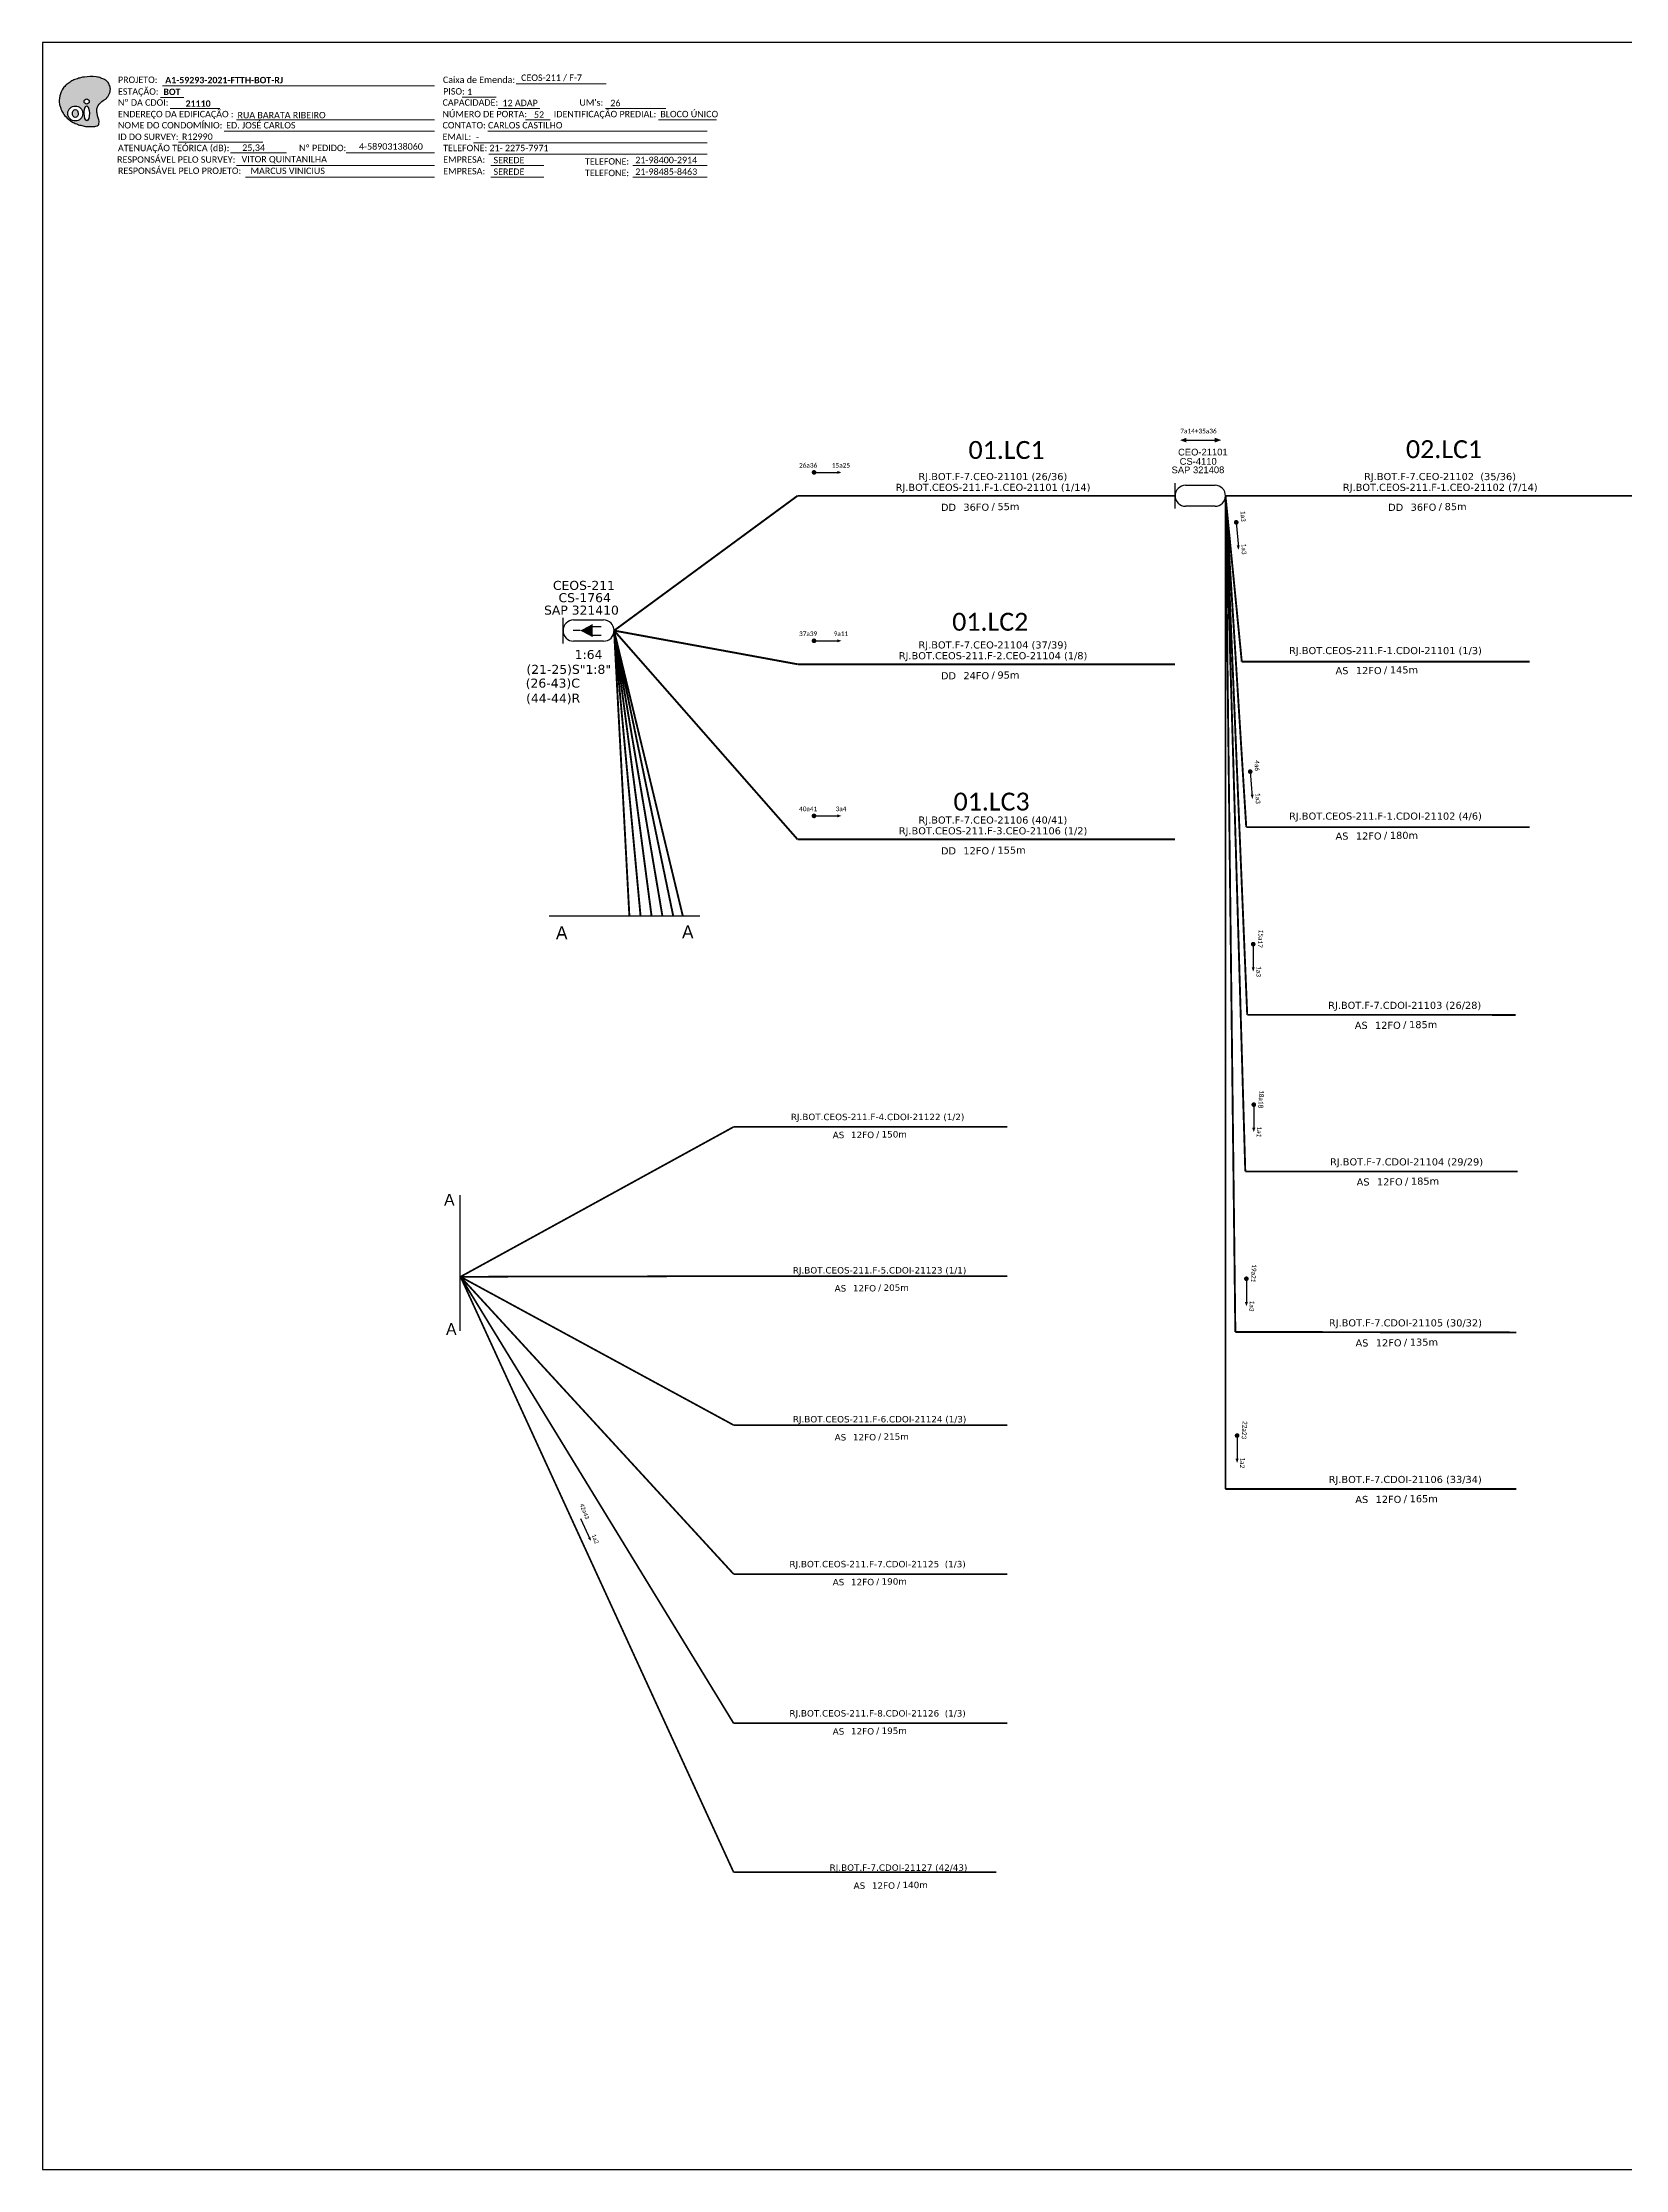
# Model space of a CAD drawing. Header units: inches. Extents: x 121829 to 126040, y 144778 to 145372.
# Drawn here: x 122764 to 123206, y 144778 to 145372 of the extents above; entities that cross this region are included whole.
import ezdxf
from ezdxf.enums import TextEntityAlignment as Align

# ---------------------------------------------------------------- set-up
doc = ezdxf.new("R2010")
doc.units = ezdxf.units.IN
doc.header["$MEASUREMENT"] = 0
doc.layers.add("20.0-LEGENDA DOS CDO'S", color=1, linetype='Continuous', lineweight=0)
doc.layers.add('40.1-ETIQUETAS', color=1, linetype='Continuous', lineweight=20)
for name, color, linetype in [('20.4-CEOS', 1, 'Continuous'), ('CAP a instalar', 1, 'Continuous'), ('SETA', 7, 'Continuous')]:
    doc.layers.add(name, color=color, linetype=linetype)
doc.styles.add('ARIAL', font='arial.ttf')
doc.styles.add('siredit', font='verdana.ttf')
doc.styles.add('WMF-Calibri0', font='calibri.ttf')
doc.styles.add('WMF-Calibri1', font='calibrib.ttf')
doc.linetypes.add('FENCELINE1', pattern='A,0.25,-0.1,[133,ltypeshp.shx,S=0.1,R=0,X=-0.1,Y=0],-0.1,1', length=1.45)

# ---------------------------------------------------------------- blocks, each defined once
blk = doc.blocks.new('OI')
h = blk.add_hatch(color=40)
edge = h.paths.add_edge_path()
edge.add_spline(control_points=[(4.35, -0.67), (3.92, -0.99), (3.26, -1.5), (2.81, -2.59), (2.9, -3.5), (3.06, -4.27), (3.31, -4.85), (3.37, -5.39), (3.4, -5.88), (3.2, -6.4), (2.54, -6.61), (1.65, -6.63), (0.55, -6.67), (-0.56, -6.42), (-1.61, -6.14), (-2.77, -5.61), (-3.92, -4.77), (-4.89, -3.7), (-5.34, -2.65), (-5.6, -1.94), (-5.85, -0.96), (-5.71, 0.47), (-5.1, 2.02), (-4.14, 3.02), (-3.3, 3.61), (-2.37, 4.16), (-1.36, 4.44), (-0.56, 4.7), (0.79, 4.85), (2.24, 4.97), (3.79, 4.57), (4.67, 4.21), (5.44, 3.65), (5.76, 2.99), (6.03, 2.21), (6.01, 1.46), (5.72, 0.64), (5.31, 0.08), (4.88, -0.38), (4.51, -0.55), (4.35, -0.67)], knot_values=[0, 0, 0, 0, 1.60434, 2.417191, 3.427595, 4.282808, 4.776746, 5.304182, 5.888771, 6.258406, 6.858137, 7.79129, 8.986195, 10.124242, 11.187857, 12.242908, 13.953784, 15.414161, 16.515391, 17.349188, 17.675853, 19.552021, 21.515531, 22.568638, 23.63245, 24.621084, 25.782718, 26.745347, 27.142653, 29.870543, 31.004649, 31.921532, 32.709589, 33.801391, 34.042471, 35.192333, 35.971461, 36.628871, 37.254359, 37.836911, 37.836911, 37.836911, 37.836911], degree=3, periodic=0)
h.paths.add_polyline_path([(1.13, -0.87, -1), (-0.04, -0.87, -1)], flags=16)
edge = h.paths.add_edge_path(flags=16)
edge.add_ellipse((0.56, -3.59), major_axis=(-0.02, 1.71), ratio=0.361305, start_angle=0, end_angle=360)
h.paths.add_polyline_path([(-0.36, -3.62, -1), (-3.8, -3.62, -1)], flags=16)
edge = h.paths.add_edge_path(flags=0)
edge.add_ellipse((-2.08, -3.62), major_axis=(0, 0.885), ratio=0.758294, start_angle=0, end_angle=360)
at = {"color": 40}
for centre, radius in [((-2.08, -3.62), 1.72), ((0.54, -0.87), 0.587)]:
    blk.add_circle(centre, radius, dxfattribs=at)
blk.add_ellipse((-2.08, -3.62), major_axis=(0, 0.885), ratio=0.758294, start_param=-3.141592653589792, end_param=3.141592653589792, dxfattribs=at)
blk.add_ellipse((0.56, -3.59), major_axis=(-0.02, 1.71), ratio=0.361305, dxfattribs=at)
at = {"color": 40, "start_tangent": (-0.800898, -0.598801), "end_tangent": (-0.800898, -0.598801)}
blk.add_spline([(4.35, -0.67), (3.2, -1.78), (2.9, -2.54), (2.92, -3.55), (3.12, -4.38), (3.28, -4.85), (3.37, -5.37), (3.35, -5.95), (3.2, -6.29), (2.66, -6.55), (1.73, -6.63), (0.54, -6.62), (-0.58, -6.41), (-1.6, -6.11), (-2.56, -5.67), (-3.95, -4.67), (-4.89, -3.56), (-5.37, -2.56), (-5.64, -1.78), (-5.72, -1.46), (-5.63, 0.42), (-4.84, 2.22), (-4.13, 2.99), (-3.27, 3.62), (-2.4, 4.09), (-1.3, 4.47), (-0.37, 4.72), (0.02, 4.77), (2.75, 4.8), (3.85, 4.53), (4.69, 4.16), (5.31, 3.68), (5.85, 2.73), (5.93, 2.5), (5.94, 1.35), (5.67, 0.62), (5.29, 0.08), (4.84, -0.36), (4.35, -0.67)], degree=3, dxfattribs=at)

msp = doc.modelspace()

# ---------------------------------------------------------------- linework, layer by layer
at = {"color": 5}
for p, q in [((122905.02, 145128.45), (122947.13, 145128.45)), ((122880.11, 145050.48), (122880.11, 145012.59))]:
    msp.add_line(p, q, dxfattribs=at)
msp.add_lwpolyline([(122763.55, 144778.36), (123602.12, 144778.36), (123602.12, 145372.36), (122763.55, 145372.36), (122763.55, 144778.36)])
at = {"color": 7, "lineweight": 0}
for points in [[(122797.02, 145360.31), (122873, 145360.31)], [(122895.84, 145360.81), (122920.97, 145360.81)], [(122796.51, 145357.04), (122803.06, 145357.04)], [(122799.17, 145353.97), (122813.11, 145353.97)], [(122880.79, 145357.08), (122890.28, 145357.08)], [(122890.84, 145353.97), (122902.46, 145353.97)], [(122920.78, 145353.97), (122937.64, 145353.97)], [(122814.33, 145347.62), (122873, 145347.62)], [(122817.74, 145350.73), (122873, 145350.73)], [(122887.96, 145347.62), (122949.19, 145347.62)], [(122898.43, 145350.73), (122905.37, 145350.73)], [(122935.6, 145350.73), (122951.78, 145350.73)], [(122801.49, 145344.55), (122825.12, 145344.55)], [(122816.03, 145341.58), (122831.7, 145341.58)], [(122848.36, 145341.59), (122872.85, 145341.59)], [(122848.86, 145341.59), (122873.01, 145341.59)], [(122883.92, 145344.38), (122949.19, 145344.38)], [(122888.2, 145341.14), (122949.19, 145341.14)], [(122817.74, 145338.03), (122873, 145338.03)], [(122820.23, 145334.79), (122873, 145334.79)], [(122888.81, 145338.03), (122903.61, 145338.03)], [(122888.81, 145334.79), (122903.61, 145334.79)], [(122928.42, 145338.03), (122949.19, 145338.03)], [(122928.42, 145334.79), (122949.19, 145334.79)]]:
    msp.add_lwpolyline(points, dxfattribs=at)
at = {"color": 0}
msp.add_lwpolyline([(123083.07, 145261.32), (123090.98, 145261.32)], dxfattribs=at)
at = {"color": 0, "const_width": 0.65}
for points in [[(122978.71, 145252.31, 1), (122979.36, 145252.31, 1)], [(123096.93, 145238.68, 1), (123096.99, 145238.03, 1)], [(122978.71, 145205.27, 1), (122979.36, 145205.27, 1)], [(123100.84, 145169.06, 1), (123100.89, 145168.42, 1)], [(122978.71, 145156.37, 1), (122979.36, 145156.38, 1)], [(123101.71, 145120.87, 1), (123101.71, 145120.22, 1)], [(123101.86, 145076.06, 1), (123101.86, 145075.41, 1)], [(123099.8, 145027.43, 1), (123099.8, 145026.78, 1)], [(123097.2, 144983.64, 1), (123097.21, 144982.99, 1)]]:
    msp.add_lwpolyline(points, format="xyb", close=True, dxfattribs=at)
at = {"layer": '20.4-CEOS', "color": 0}
for p, q in [((123079.88, 145242.24), (123079.88, 145249.3)), ((123082.81, 145248.7), (123091.03, 145248.7)), ((123091.03, 145242.84), (123082.81, 145242.84)), ((122911.9, 145211.09), (122920.23, 145211.09)), ((122920.23, 145205.16), (122911.9, 145205.16))]:
    msp.add_line(p, q, dxfattribs=at)
for points in [[(122908.93, 145204.55), (122908.93, 145211.71)], [(122917.05, 145209.3), (122919.58, 145209.3)], [(122913.76, 145208.13), (122911.76, 145208.13)], [(122917.05, 145206.83), (122919.58, 145206.83)]]:
    msp.add_lwpolyline(points, dxfattribs=at)
msp.add_lwpolyline([(122913.76, 145208.13, 0, 3.66, 0), (122917.2, 145208.13, 3.66, 3.66, 0)], format="xyseb", dxfattribs=at)
for centre, radius, start, end in [((123082.81, 145245.77), 2.93, 90, 270), ((123091.03, 145245.77), 2.93, 270, 90), ((122911.9, 145208.13), 2.97, 90, 270), ((122920.23, 145208.13), 2.97, 270, 90)]:
    msp.add_arc(centre, radius, start, end, dxfattribs=at)
at = {"layer": 'CAP a instalar', "color": 0, "ltscale": 5.3}
for points, const_width in [([(122974.42, 145245.77), (122923.19, 145208.13)], 0.53), ([(122974.42, 145245.77), (123079.88, 145245.77)], 0.53), ([(123093.96, 145245.77), (123093.96, 144968.36)], 0.53), ([(123096.71, 145012.25), (123093.96, 145245.77)], 0.53), ([(123099.49, 145057.07), (123093.96, 145245.77)], 0.53), ([(123100.03, 145100.82), (123093.96, 145245.77)], 0.53), ([(123099.76, 145153.24), (123093.96, 145245.77)], 0.53), ([(123098.51, 145199.45), (123093.96, 145245.77)], 0.53), ([(123093.96, 145245.77), (123215.43, 145245.77)], 0.53), ([(122974.42, 145149.83), (122923.19, 145208.13)], 0.53), ([(122974.42, 145198.73), (122923.19, 145208.13)], 0.53), ([(122923.19, 145208.13), (122936.68, 145128.45)], 0.53), ([(122923.19, 145208.13), (122939.7, 145128.45)], 0.53), ([(122923.19, 145208.13), (122933.65, 145128.45)], 0.53), ([(122923.19, 145208.13), (122930.58, 145128.45)], 0.53), ([(122923.19, 145208.13), (122927.46, 145128.45)], 0.53), ([(122923.19, 145208.13), (122942.38, 145128.45)], 0.53), ([(122974.42, 145198.73), (123079.88, 145198.73)], 0.53), ([(123098.51, 145199.45), (123178.9, 145199.45)], 0.53), ([(122974.42, 145149.83), (123079.88, 145149.83)], 0.53), ([(123099.76, 145153.24), (123178.9, 145153.24)], 0.53), ([(123100.03, 145100.82), (123175, 145100.8)], 0.53), ([(122956.58, 145069.52), (122880.29, 145027.67)], 0.477), ([(122956.58, 145069.52), (123033.03, 145069.52)], 0.477), ([(123099.49, 145057.07), (123175.52, 145057.07)], 0.53), ([(122956.58, 145027.83), (122880.29, 145027.67)], 0.477), ([(122956.58, 144986.24), (122880.29, 145027.67)], 0.477), ([(122956.58, 144944.64), (122880.29, 145027.67)], 0.477), ([(122956.58, 144902.96), (122880.29, 145027.67)], 0.477), ([(122956.58, 144861.36), (122880.29, 145027.67)], 0.477), ([(122956.58, 145027.83), (123033.03, 145027.83)], 0.477), ([(123096.71, 145012.25), (123175.21, 145012.11)], 0.53), ([(122956.58, 144986.24), (123033.03, 144986.24)], 0.477), ([(123093.96, 144968.36), (123175.15, 144968.39)], 0.53), ([(122956.58, 144944.64), (123033.03, 144944.64)], 0.477), ([(122956.58, 144902.96), (123033.03, 144902.96)], 0.477)]:
    msp.add_lwpolyline(points, dxfattribs=dict(at, const_width=const_width))
at = {"layer": 'CAP a instalar', "color": 0, "linetype": 'FENCELINE1', "ltscale": 5.3}
for points, const_width in [([(123100.03, 145100.82), (123175, 145100.8)], 0.53), ([(123099.49, 145057.07), (123175.52, 145057.07)], 0.53), ([(123096.71, 145012.25), (123175.21, 145012.11)], 0.53), ([(123093.96, 144968.36), (123175.15, 144968.39)], 0.53), ([(122956.58, 144861.36), (123029.98, 144861.38)], 0.477)]:
    msp.add_lwpolyline(points, dxfattribs=dict(at, const_width=const_width))
at = {"layer": 'SETA', "color": 0}
for points in [[(122979.03, 145252.31), (122986.13, 145252.31)], [(123096.96, 145238.36), (123097.55, 145231.29)], [(122979.03, 145205.27), (122986.13, 145205.27)], [(123100.86, 145168.74), (123101.45, 145161.67)], [(122979.03, 145156.37), (122986.13, 145156.37)], [(123101.71, 145120.54), (123101.7, 145113.45)], [(123101.86, 145075.74), (123101.85, 145068.64)], [(123099.8, 145027.1), (123099.79, 145020.01)], [(123097.21, 144983.32), (123097.2, 144976.23)], [(122913.81, 144960.12), (122916.47, 144954.32)]]:
    msp.add_lwpolyline(points, dxfattribs=at)
for points in [[(123083.07, 145260.66), (123081.25, 145261.31), (123083.06, 145261.98)], [(123090.98, 145261.98), (123092.8, 145261.33), (123090.98, 145260.66)], [(122985.5, 145252.74), (122986.7, 145252.32), (122985.51, 145251.88)], [(123097.93, 145231.95), (123097.6, 145230.72), (123097.06, 145231.87)], [(122985.5, 145205.71), (122986.7, 145205.28), (122985.51, 145204.84)], [(123101.83, 145162.33), (123101.5, 145161.1), (123100.97, 145162.25)], [(122985.5, 145156.81), (122986.7, 145156.38), (122985.51, 145155.94)], [(123102.13, 145114.07), (123101.71, 145112.88), (123101.27, 145114.07)], [(123102.29, 145069.26), (123101.86, 145068.07), (123101.42, 145069.26)], [(123100.23, 145020.63), (123099.8, 145019.44), (123099.36, 145020.63)], [(123097.63, 144976.85), (123097.2, 144975.66), (123096.76, 144976.85)], [(122916.59, 144954.99), (122916.68, 144953.85), (122915.88, 144954.66)]]:
    msp.add_solid(points, dxfattribs=at)

# ---------------------------------------------------------------- block references
at = {"color": 7, "xscale": 1.213923925196705, "yscale": 1.21392392515554, "zscale": 1.213923925163967, "rotation": 0.153289602326381}
msp.add_blockref('OI', (122775.22, 145356.94), dxfattribs=at)

# ---------------------------------------------------------------- texts
at = {"color": 7, "lineweight": 0, "style": 'WMF-Calibri0'}
for s, height, p in [('PROJETO:', 1.793, (122784.62, 145361.06)), ('ESTAÇÃO:', 1.793, (122784.62, 145357.78)), ('Caixa de Emenda:', 1.7927, (122875.38, 145361.06)), ('PISO:', 1.793, (122875.45, 145357.82)), ('ENDEREÇO DA EDIFICAÇÃO :', 1.7927, (122784.62, 145351.48)), ('Nº DA CDOI:', 1.7927, (122784.62, 145354.71)), ('CAPACIDADE:', 1.7927, (122875.27, 145354.71)), ('NÚMERO DE PORTA:', 1.7927, (122875.27, 145351.48)), ('IDENTIFICAÇÃO PREDIAL:', 1.7927, (122906.35, 145351.48)), ("UM's:", 1.793, (122913.51, 145354.71)), ('BLOCO ÚNICO', 1.7927, (122936.1, 145351.48)), ('NOME DO CONDOMÍNIO:', 1.7927, (122784.62, 145348.36)), ('ID DO SURVEY:', 1.7927, (122784.62, 145345.13)), ('ED. JOSÉ CARLOS', 1.7927, (122814.84, 145348.36)), ('CONTATO: CARLOS CASTILHO', 1.7927, (122875.27, 145348.36)), ('EMAIL:', 1.793, (122875.27, 145345.13)), ('RESPONSÁVEL PELO SURVEY:', 1.7927, (122784.38, 145338.78)), ('ATENUAÇÃO TEÓRICA (dB):', 1.7927, (122784.62, 145342.01)), ('Nº PEDIDO:', 1.793, (122835.21, 145342.02)), ('TELEFONE: 21- 2275-7971', 1.7927, (122875.45, 145342.01)), ('EMPRESA:', 1.793, (122875.45, 145338.78)), ('TELEFONE:', 1.793, (122915.06, 145338.27)), ('RESPONSÁVEL PELO PROJETO:', 1.7927, (122784.62, 145335.66)), ('EMPRESA:', 1.793, (122875.45, 145335.54)), ('TELEFONE:', 1.793, (122915.06, 145335.04))]:
    msp.add_text(s, height=height, dxfattribs=at).set_placement(p)
at = {"color": 7, "linetype": 'Continuous'}
for s, height, style, p in [('BOT', 1.793, 'WMF-Calibri1', (122797.3, 145357.69)), ('A1-59293-2021-FTTH-BOT-RJ', 1.7927, 'WMF-Calibri1', (122797.82, 145360.97)), ('1', 1.79, 'WMF-Calibri0', (122882.15, 145357.68)), ('CEOS-211 / F-7', 1.7927, 'WMF-Calibri0', (122897.23, 145361.64)), ('RUA BARATA RIBEIRO', 1.7927, 'WMF-Calibri0', (122818.01, 145351.19)), ('52', 1.793, 'WMF-Calibri0', (122900.82, 145351.33)), ('-', 1.79, 'WMF-Calibri0', (122884.62, 145344.98)), ('VITOR QUINTANILHA', 1.7927, 'WMF-Calibri0', (122819.14, 145338.87)), ('SEREDE', 1.793, 'WMF-Calibri0', (122889.52, 145338.63)), ('21-98400-2914', 1.7927, 'WMF-Calibri0', (122929.12, 145338.65)), ('MARCUS VINICIUS', 1.7927, 'WMF-Calibri0', (122821.63, 145335.63)), ('SEREDE', 1.793, 'WMF-Calibri0', (122889.52, 145335.39)), ('21-98485-8463', 1.7927, 'WMF-Calibri0', (122929.12, 145335.39))]:
    msp.add_text(s, height=height, dxfattribs=dict(at, style=style)).set_placement(p)
at = {"color": 7, "linetype": 'Continuous', "style": 'WMF-Calibri1'}
msp.add_text('21110', height=1.793, dxfattribs=at).set_placement((122807.01, 145354.42), align=Align.CENTER)
at = {"color": 0, "linetype": 'Continuous', "style": 'WMF-Calibri0'}
for s, p in [('12 ADAP', (122892.02, 145354.58)), ('26', (122922.14, 145354.56)), ('R12990', (122802.48, 145345.16))]:
    msp.add_text(s, height=1.793, dxfattribs=at).set_placement(p)
at = {"color": 0, "lineweight": 0, "style": 'WMF-Calibri0'}
msp.add_text('25,34', height=1.793, dxfattribs=at).set_placement((122819.33, 145342.1))
at = {"color": 7, "style": 'WMF-Calibri0'}
msp.add_text('4-58903138060', height=1.7927, dxfattribs=at).set_placement((122851.93, 145342.43))
at = {"color": 5}
for height, p in [(3.63, (122908.56, 145123.72)), (3.63, (122943.77, 145123.95)), (3.27, (122877.17, 145049.18)), (3.27, (122877.72, 145013.08))]:
    msp.add_text('A', height=height, dxfattribs=at).set_placement(p, align=Align.MIDDLE_CENTER)
at = {"color": 0, "attachment_point": 5}
for s, insert, char_height, width, rotation in [('{\\fCalibri|b0|i0|c0|p34;\\C256;7a14+35a36}', (123086.42, 145263.85), 1.3, 95.9684, 359.91656), ('{\\fCalibri|b0|i0|c0|p34;\\C256;26a36}', (122977.4, 145254.27), 1.3, 95.9684, 359.91656), ('{\\fCalibri|b0|i0|c0|p34;\\C256;15a25}', (122986.56, 145254.27), 1.3, 95.9684, 359.91656), ('{\\fCalibri|b0|i0|c0|p34;\\C256;1a3}', (123098.88, 145240.05), 1.3, 95.9684, 271.43311), ('{\\fCalibri|b0|i0|c0|p34;\\C256;1a3}', (123099.12, 145230.89), 1.3, 95.9684, 271.43311), ('{\\fCalibri|b0|i0|c0|p34;\\C256;37a39}', (122977.4, 145207.23), 1.3, 95.9684, 359.91656), ('{\\fCalibri|b0|i0|c0|p34;\\C256;9a11}', (122986.56, 145207.23), 1.3, 95.9684, 359.91656), ('{\\fCalibri|b0|i0|c0|p34;\\C256;4a6}', (123102.78, 145170.43), 1.3, 95.9684, 271.43311), ('{\\fCalibri|b0|i0|c0|p34;\\C256;1a3}', (123103.02, 145161.27), 1.3, 95.9684, 271.43311), ('{\\fCalibri|b0|i0|c0|p34;\\C256;40a41}', (122977.4, 145158.33), 1.3, 95.9684, 359.91656), ('{\\fCalibri|b0|i0|c0|p34;\\C256;3a4}', (122986.56, 145158.33), 1.3, 95.9684, 359.91656), ('{\\fCalibri|b0|i0|c0|p34;\\C256;15a17}', (123103.76, 145122.07), 1.3, 95.9684, 266.63771), ('{\\fCalibri|b0|i0|c0|p34;\\C256;1a3}', (123103.24, 145112.92), 1.3, 95.9684, 266.63771), ('{\\fCalibri|b0|i0|c0|p34;\\C256;18a18}', (123103.91, 145077.26), 1.3, 95.9684, 266.63771), ('{\\fCalibri|b0|i0|c0|p34;\\C256;1a1}', (123103.39, 145068.11), 1.3, 95.9684, 266.63771), ('{\\fCalibri|b0|i0|c0|p34;\\C256;19a21}', (123101.85, 145028.63), 1.3, 95.9684, 266.63771), ('{\\fCalibri|b0|i0|c0|p34;\\C256;1a3}', (123101.33, 145019.48), 1.3, 95.9684, 266.63771), ('{\\fCalibri|b0|i0|c0|p34;\\C256;22a23}', (123099.26, 144984.84), 1.3, 95.9684, 266.63771), ('{\\fCalibri|b0|i0|c0|p34;\\C256;1a2}', (123098.73, 144975.7), 1.3, 95.9684, 266.63771), ('\\pt19240;{\\fCalibri|b0|i0|c0|p34;\\C256;42a43}', (122914.92, 144962.14), 1.17, 86.3716, 291.29496), ('{\\fCalibri|b0|i0|c0|p34;\\C256;1a2}', (122917.92, 144954.46), 1.17, 86.3716, 291.29496)]:
    msp.add_mtext(s, dxfattribs=dict(at, insert=insert, char_height=char_height, width=width, rotation=rotation))
at = {"color": 0, "char_height": 5, "width": 448.6487, "attachment_point": 5}
for s, insert in [('{\\fCalibri|b0|i0|c0|p34;01.LC1}', (123032.81, 145258.54)), ('{\\fCalibri|b0|i0|c0|p34;02.LC1}', (123155, 145258.76)), ('{\\fCalibri|b0|i0|c0|p34;01.LC2}', (123028.25, 145210.56)), ('{\\fCalibri|b0|i0|c0|p34;01.LC3}', (123028.63, 145160.34))]:
    msp.add_mtext(s, dxfattribs=dict(at, insert=insert))
at = {"layer": "20.0-LEGENDA DOS CDO'S", "color": 0, "style": 'ARIAL'}
for s, p in [('CEO-21101', (123080.71, 145257.02)), ('SAP 321408', (123078.9, 145252.06)), ('CS-4110', (123081.16, 145254.43))]:
    msp.add_text(s, height=1.878, rotation=0.11799, dxfattribs=at).set_placement(p)
at = {"layer": '20.4-CEOS', "color": 0, "style": 'siredit'}
for s, height, p in [('CEOS-211', 2.515, (122914.77, 145222.01)), ('CS-1764', 2.515, (122914.98, 145218.58)), ('  SAP 321410', 2.5147, (122912.98, 145215.1)), ('(21-25)S"1:8"', 2.5147, (122910.52, 145198.56)), ('1:64', 2.515, (122916.06, 145202.7)), ('(26-43)C', 2.515, (122906.07, 145194.71)), ('(44-44)R', 2.515, (122906.17, 145190.51))]:
    msp.add_text(s, height=height, dxfattribs=at).set_placement(p, align=Align.TOP_CENTER)
at = {"layer": '40.1-ETIQUETAS', "color": 0, "style": 'siredit'}
for s, height, p in [('RJ.BOT.F-7.CEO-21101 (26/36)', 1.9889, (123028.99, 145251.15)), ('RJ.BOT.F-7.CEO-21102  (35/36)', 1.9889, (123153.89, 145251.15)), ('RJ.BOT.CEOS-211.F-1.CEO-21101 (1/14)', 1.9889, (123029.04, 145248.14)), ('RJ.BOT.CEOS-211.F-1.CEO-21102 (7/14)', 1.9889, (123153.94, 145248.14)), ('RJ.BOT.F-7.CEO-21104 (37/39)', 1.9889, (123028.99, 145204.12)), ('RJ.BOT.CEOS-211.F-1.CDOI-21101 (1/3)', 1.9889, (123138.64, 145202.54)), ('RJ.BOT.CEOS-211.F-2.CEO-21104 (1/8)', 1.9889, (123029.04, 145201.11)), ('RJ.BOT.F-7.CEO-21106 (40/41)', 1.9889, (123028.99, 145155.22)), ('RJ.BOT.CEOS-211.F-1.CDOI-21102 (4/6)', 1.9889, (123138.64, 145156.32)), ('RJ.BOT.CEOS-211.F-3.CEO-21106 (1/2)', 1.9889, (123029.04, 145152.21)), ('RJ.BOT.F-7.CDOI-21103 (26/28)', 1.9889, (123144.01, 145103.47)), ('RJ.BOT.CEOS-211.F-4.CDOI-21122 (1/2)', 1.79, (122996.79, 145072.3)), ('RJ.BOT.F-7.CDOI-21104 (29/29)', 1.9889, (123144.53, 145059.75)), ('RJ.BOT.CEOS-211.F-5.CDOI-21123 (1/1)', 1.79, (122997.34, 145029.47)), ('RJ.BOT.F-7.CDOI-21105 (30/32)', 1.9889, (123144.22, 145014.79)), ('RJ.BOT.CEOS-211.F-6.CDOI-21124 (1/3)', 1.79, (122997.34, 144987.88)), ('RJ.BOT.F-7.CDOI-21106 (33/34)', 1.9889, (123144.16, 144971.06)), ('RJ.BOT.CEOS-211.F-7.CDOI-21125  (1/3)', 1.79, (122996.79, 144947.42)), ('RJ.BOT.CEOS-211.F-8.CDOI-21126  (1/3)', 1.79, (122996.79, 144905.74)), ('RJ.BOT.F-7.CDOI-21127 (42/43)', 1.79, (123002.63, 144862.65))]:
    msp.add_text(s, height=height, dxfattribs=at).set_placement(p, align=Align.MIDDLE_CENTER)
for s, height, p in [('DD', 1.989, (123018.7, 145242.55)), ('36FO', 1.989, (123027.95, 145242.58)), ('/', 1.99, (123029.52, 145242.76)), ('DD', 1.989, (123143.6, 145242.55)), ('36FO', 1.989, (123152.86, 145242.58)), ('/', 1.99, (123154.42, 145242.76)), ('AS', 1.989, (123128.3, 145196.94)), ('12FO', 1.989, (123137.56, 145196.97)), ('/', 1.99, (123139.12, 145197.16)), ('DD', 1.989, (123018.7, 145195.51)), ('24FO', 1.989, (123027.95, 145195.54)), ('/', 1.99, (123029.52, 145195.72)), ('AS', 1.989, (123128.3, 145150.73)), ('12FO', 1.989, (123137.56, 145150.76)), ('/', 1.99, (123139.12, 145150.94)), ('DD', 1.989, (123018.7, 145146.61)), ('12FO', 1.989, (123027.95, 145146.64)), ('/', 1.99, (123029.52, 145146.82)), ('AS', 1.989, (123133.67, 145097.88)), ('12FO', 1.989, (123142.92, 145097.9)), ('/', 1.99, (123144.49, 145098.09)), ('AS', 1.79, (122987.49, 145067.26)), ('12FO', 1.79, (122995.82, 145067.29)), ('/', 1.79, (122997.23, 145067.45)), ('AS', 1.989, (123134.19, 145054.15)), ('12FO', 1.989, (123143.45, 145054.18)), ('/', 1.99, (123145.02, 145054.37)), ('AS', 1.79, (122988.03, 145024.44)), ('12FO', 1.79, (122996.37, 145024.46)), ('/', 1.79, (122997.78, 145024.63)), ('AS', 1.989, (123133.88, 145009.19)), ('12FO', 1.989, (123143.14, 145009.22)), ('/', 1.99, (123144.7, 145009.41)), ('AS', 1.79, (122988.03, 144982.84)), ('12FO', 1.79, (122996.37, 144982.87)), ('/', 1.79, (122997.78, 144983.03)), ('AS', 1.989, (123133.82, 144965.47)), ('12FO', 1.989, (123143.07, 144965.5)), ('/', 1.99, (123144.64, 144965.68)), ('AS', 1.79, (122987.49, 144942.39)), ('12FO', 1.79, (122995.82, 144942.41)), ('/', 1.79, (122997.23, 144942.58)), ('AS', 1.79, (122987.49, 144900.7)), ('12FO', 1.79, (122995.82, 144900.73)), ('/', 1.79, (122997.23, 144900.89)), ('AS', 1.79, (122993.33, 144857.62)), ('12FO', 1.79, (123001.66, 144857.64)), ('/', 1.79, (123003.07, 144857.81))]:
    msp.add_text(s, height=height, dxfattribs=at).set_placement(p, align=Align.MIDDLE_RIGHT)
for s, height, p in [('55m', 1.989, (123030.27, 145242.76)), ('85m', 1.989, (123155.17, 145242.76)), ('145m ', 1.989, (123139.87, 145197.16)), ('95m', 1.989, (123030.27, 145195.72)), ('180m ', 1.989, (123139.87, 145150.94)), ('155m', 1.989, (123030.27, 145146.82)), ('185m', 1.989, (123145.24, 145098.09)), ('150m ', 1.79, (122997.9, 145067.45)), ('185m', 1.989, (123145.76, 145054.37)), ('205m ', 1.79, (122998.45, 145024.63)), ('135m', 1.989, (123145.45, 145009.41)), ('215m ', 1.79, (122998.45, 144983.03)), ('165m', 1.989, (123145.39, 144965.68)), ('190m ', 1.79, (122997.9, 144942.58)), ('195m ', 1.79, (122997.9, 144900.89)), ('140m', 1.79, (123003.74, 144857.81))]:
    msp.add_text(s, height=height, dxfattribs=at).set_placement(p, align=Align.MIDDLE_LEFT)

doc.saveas('drawing.dxf')
